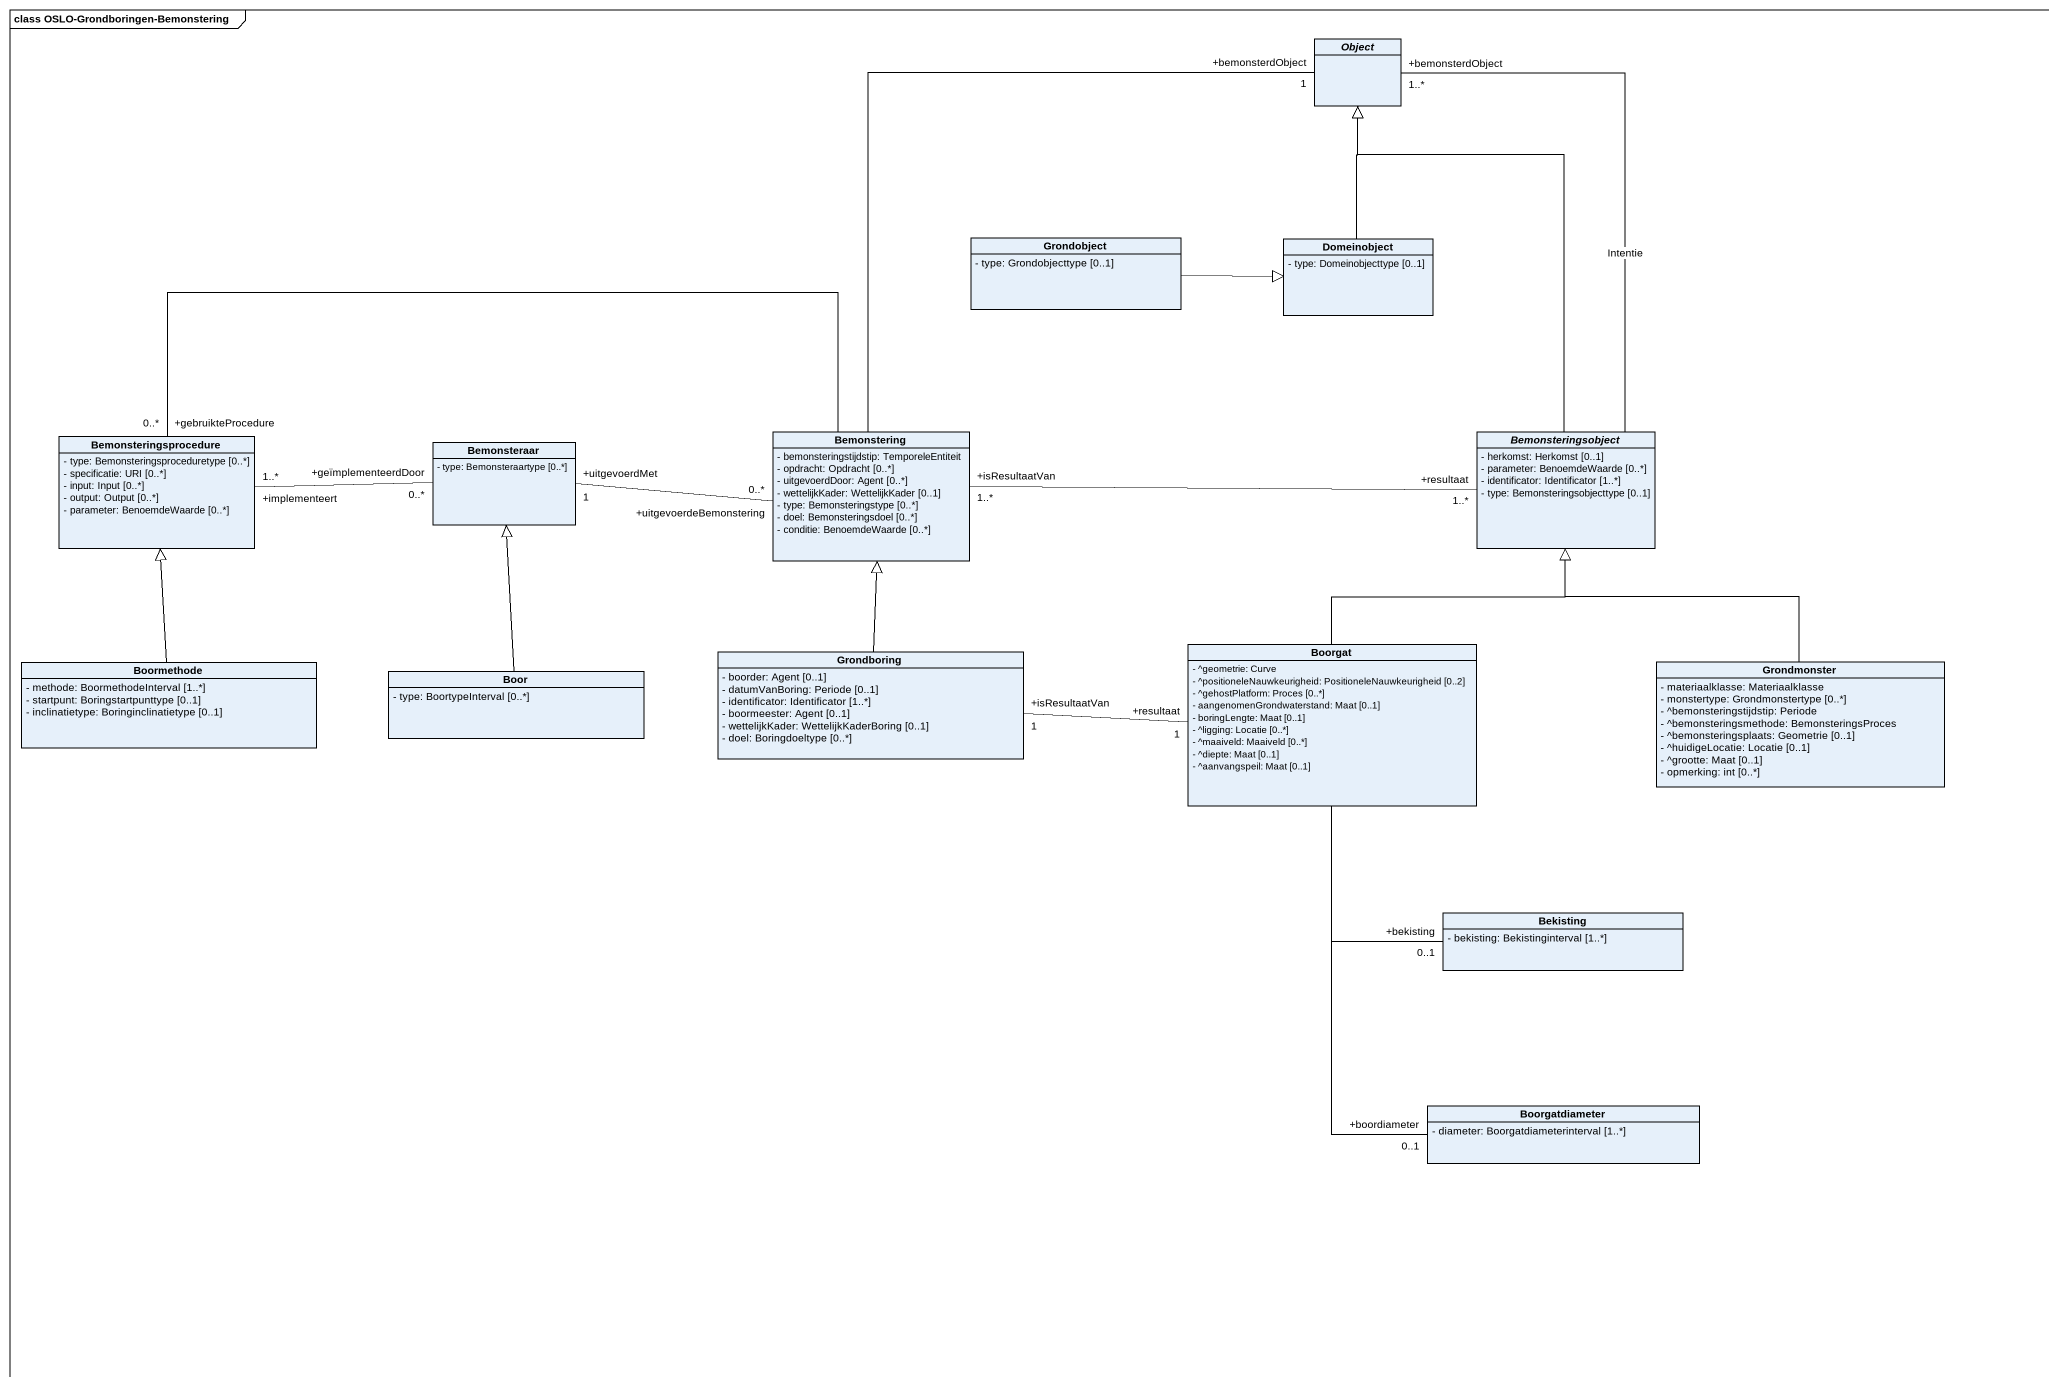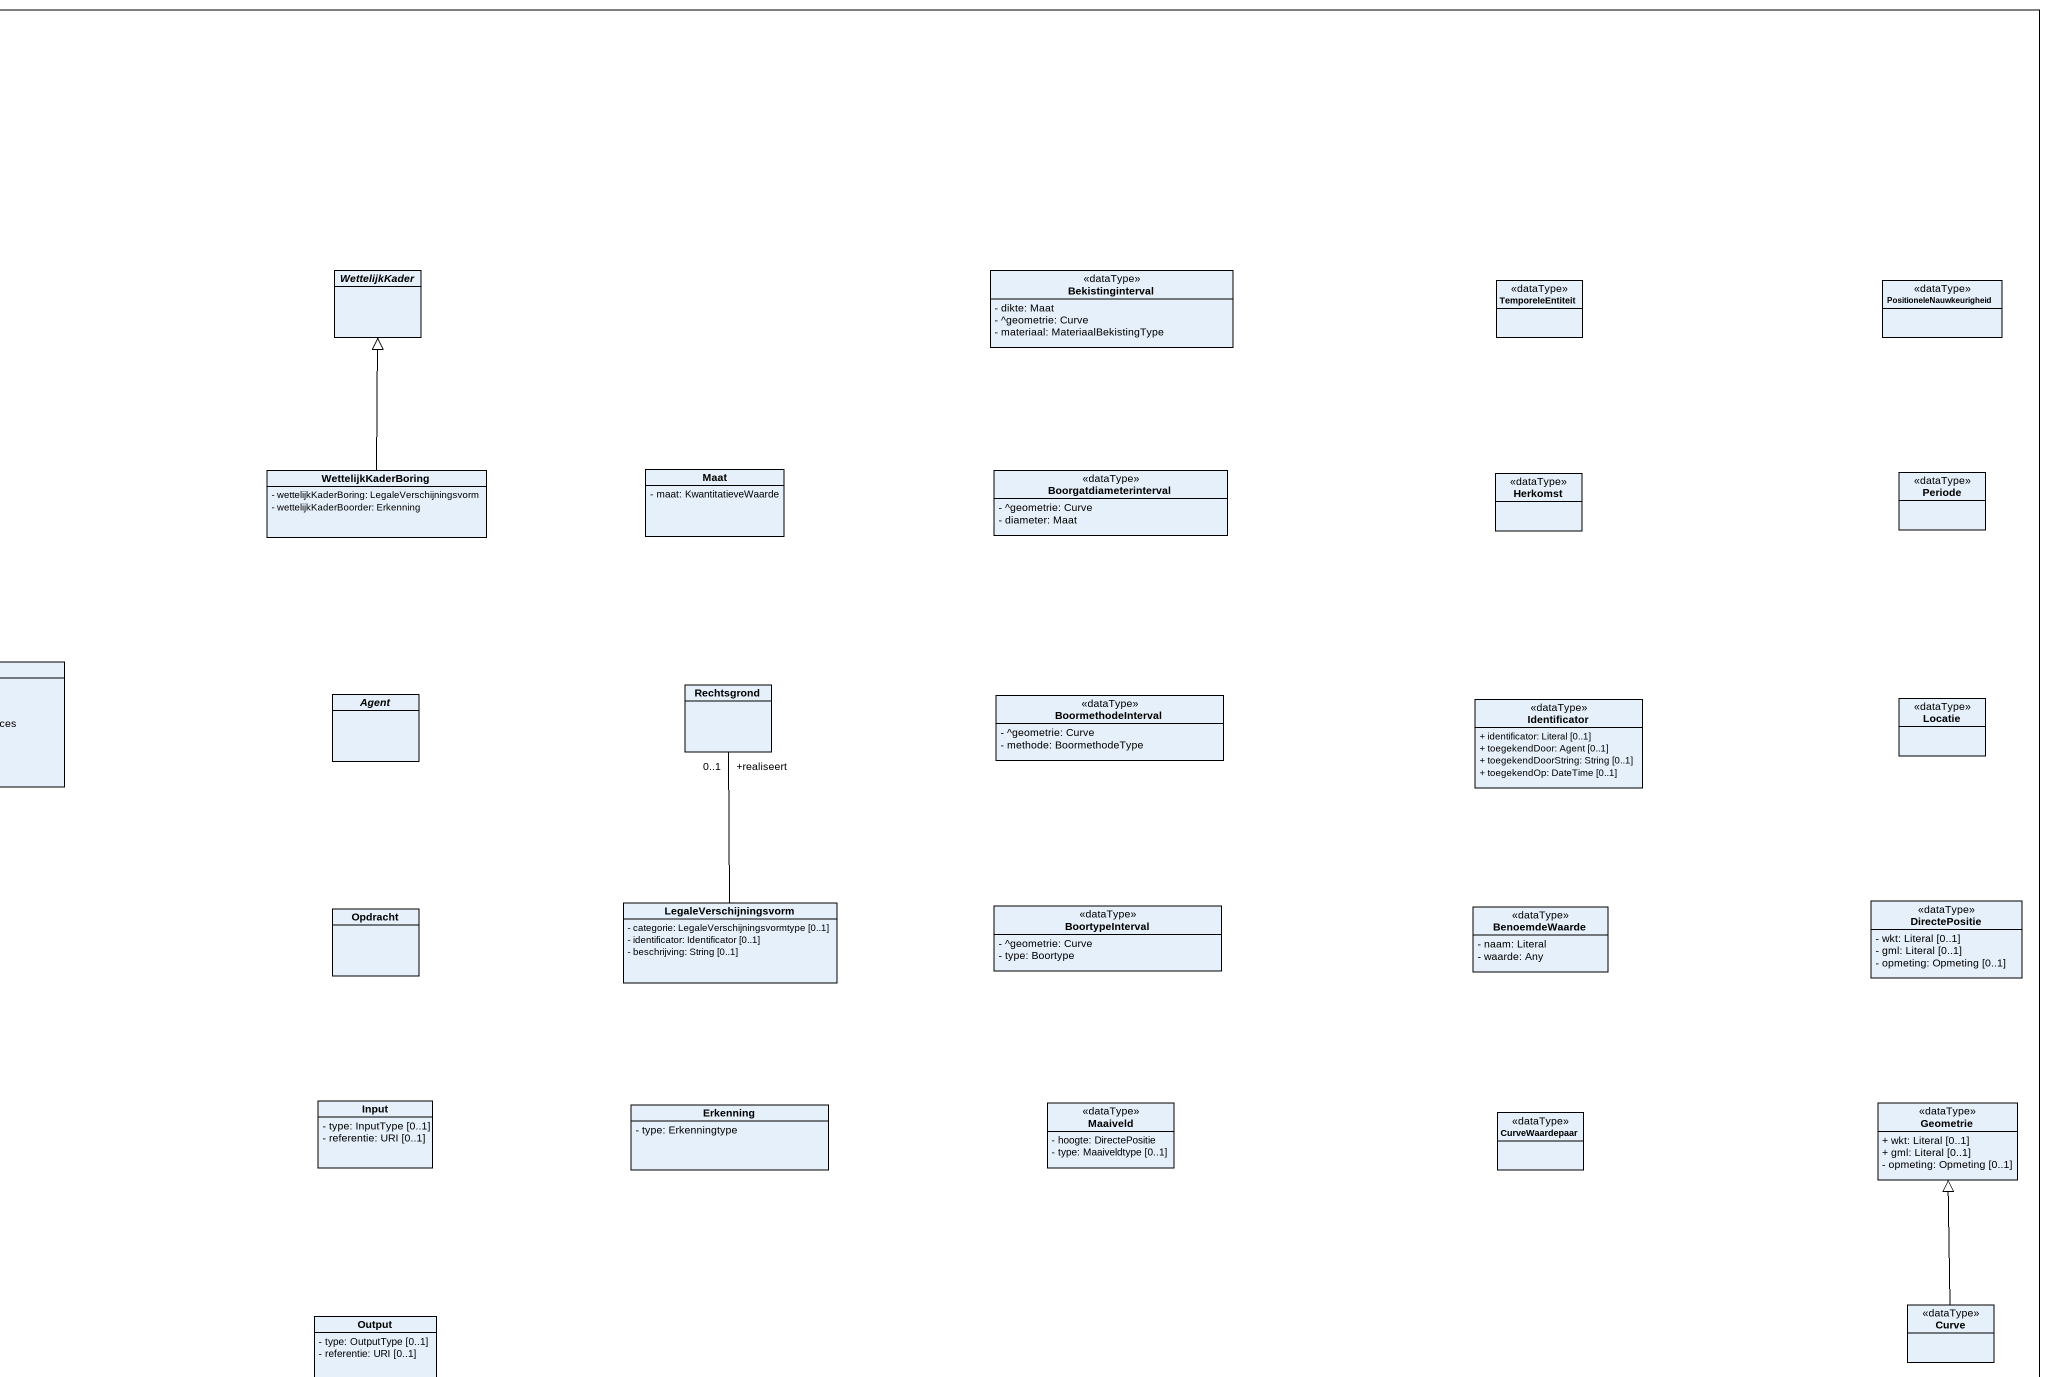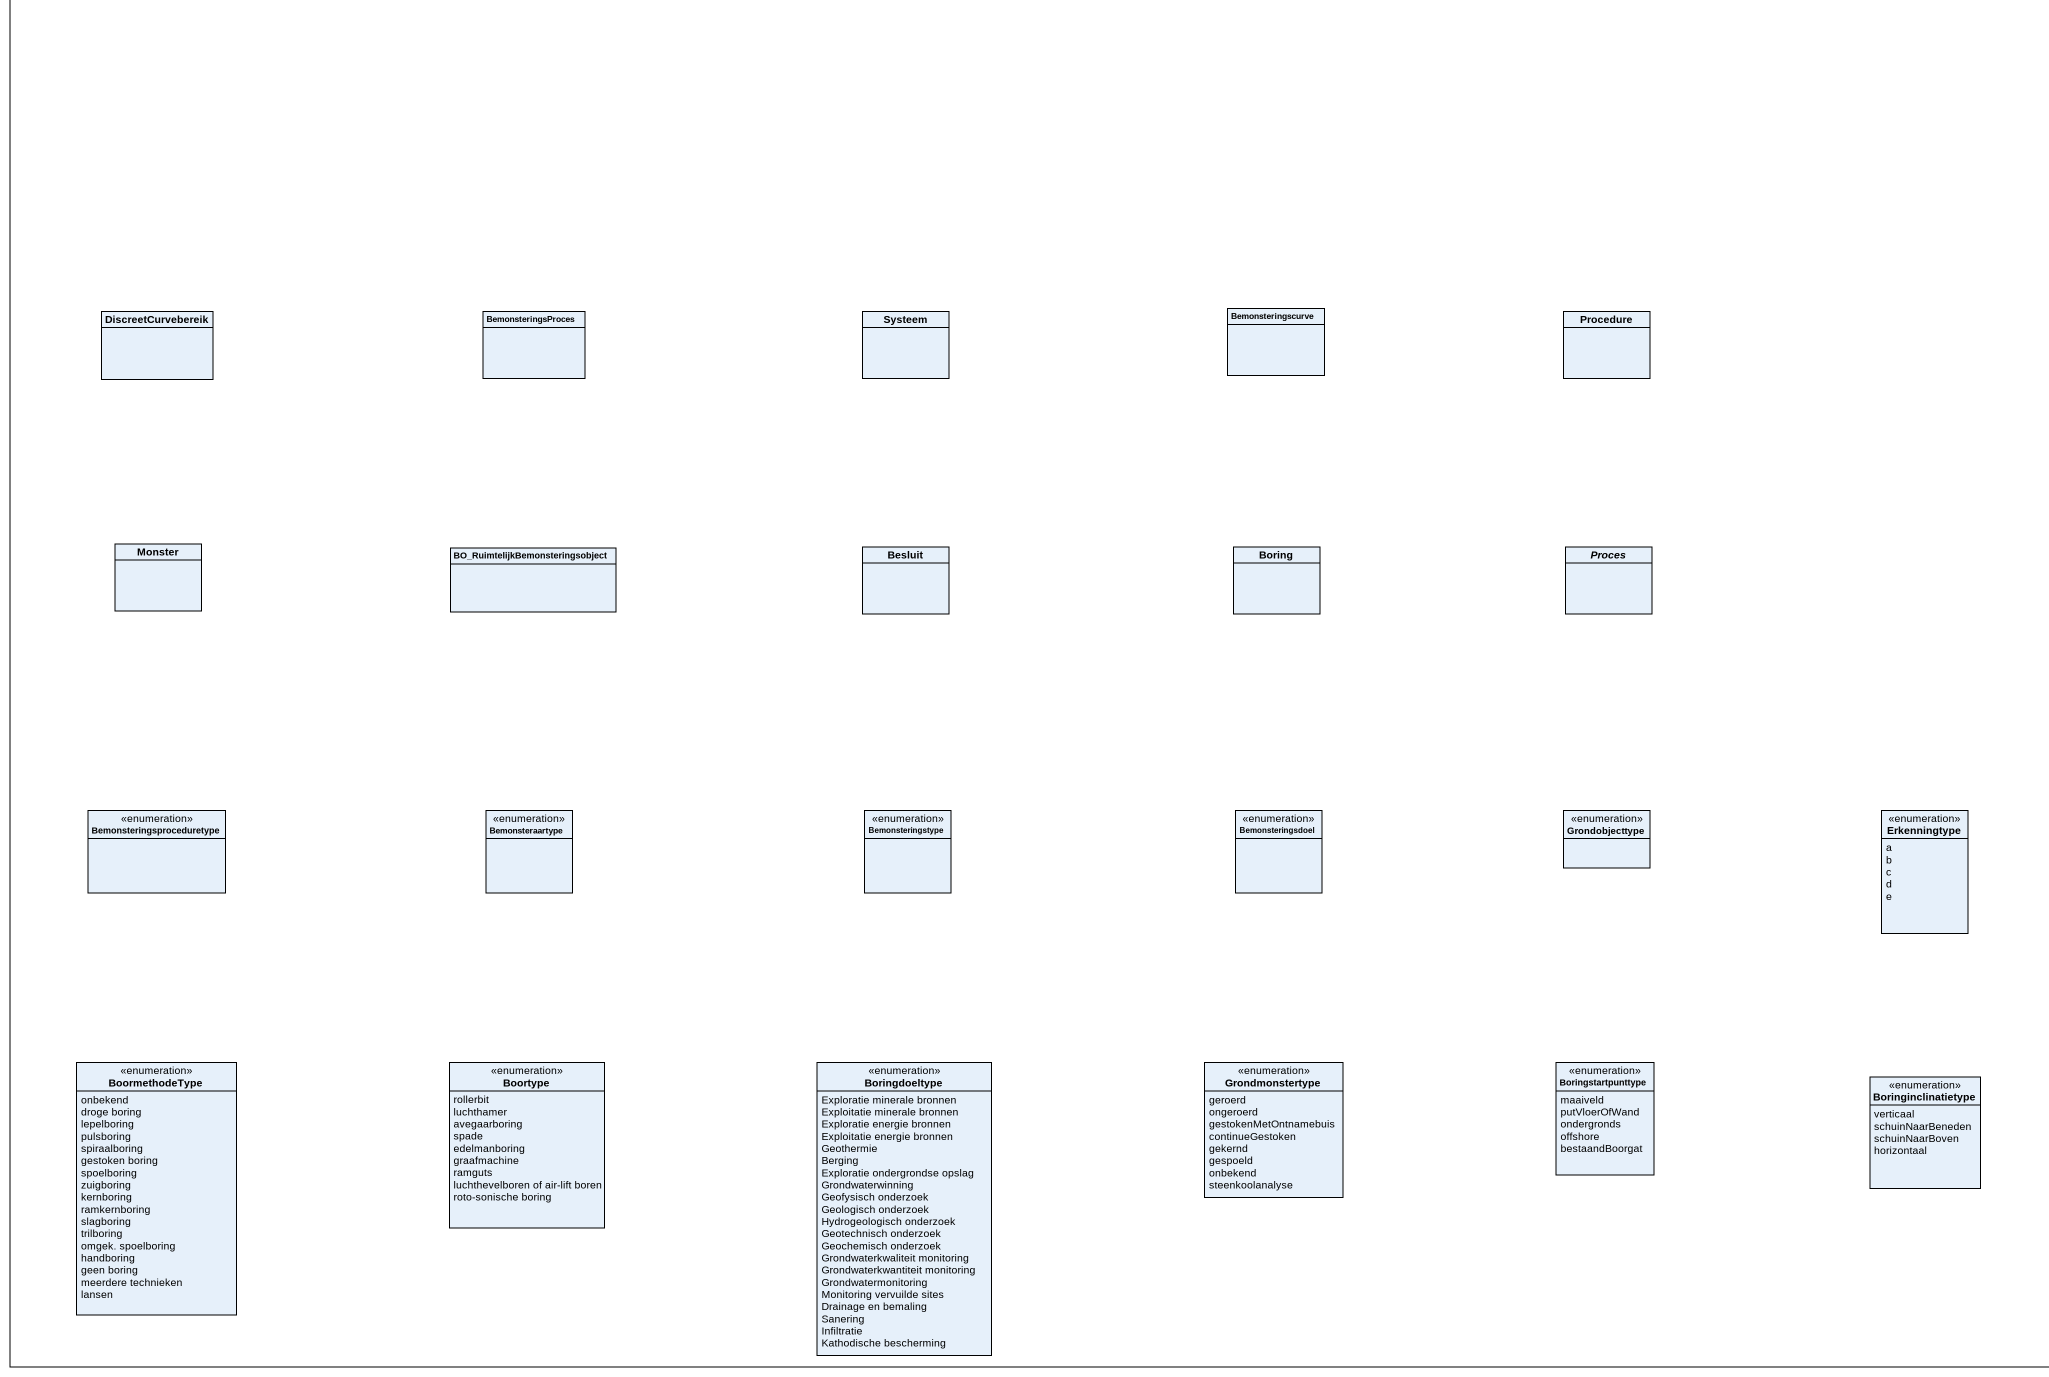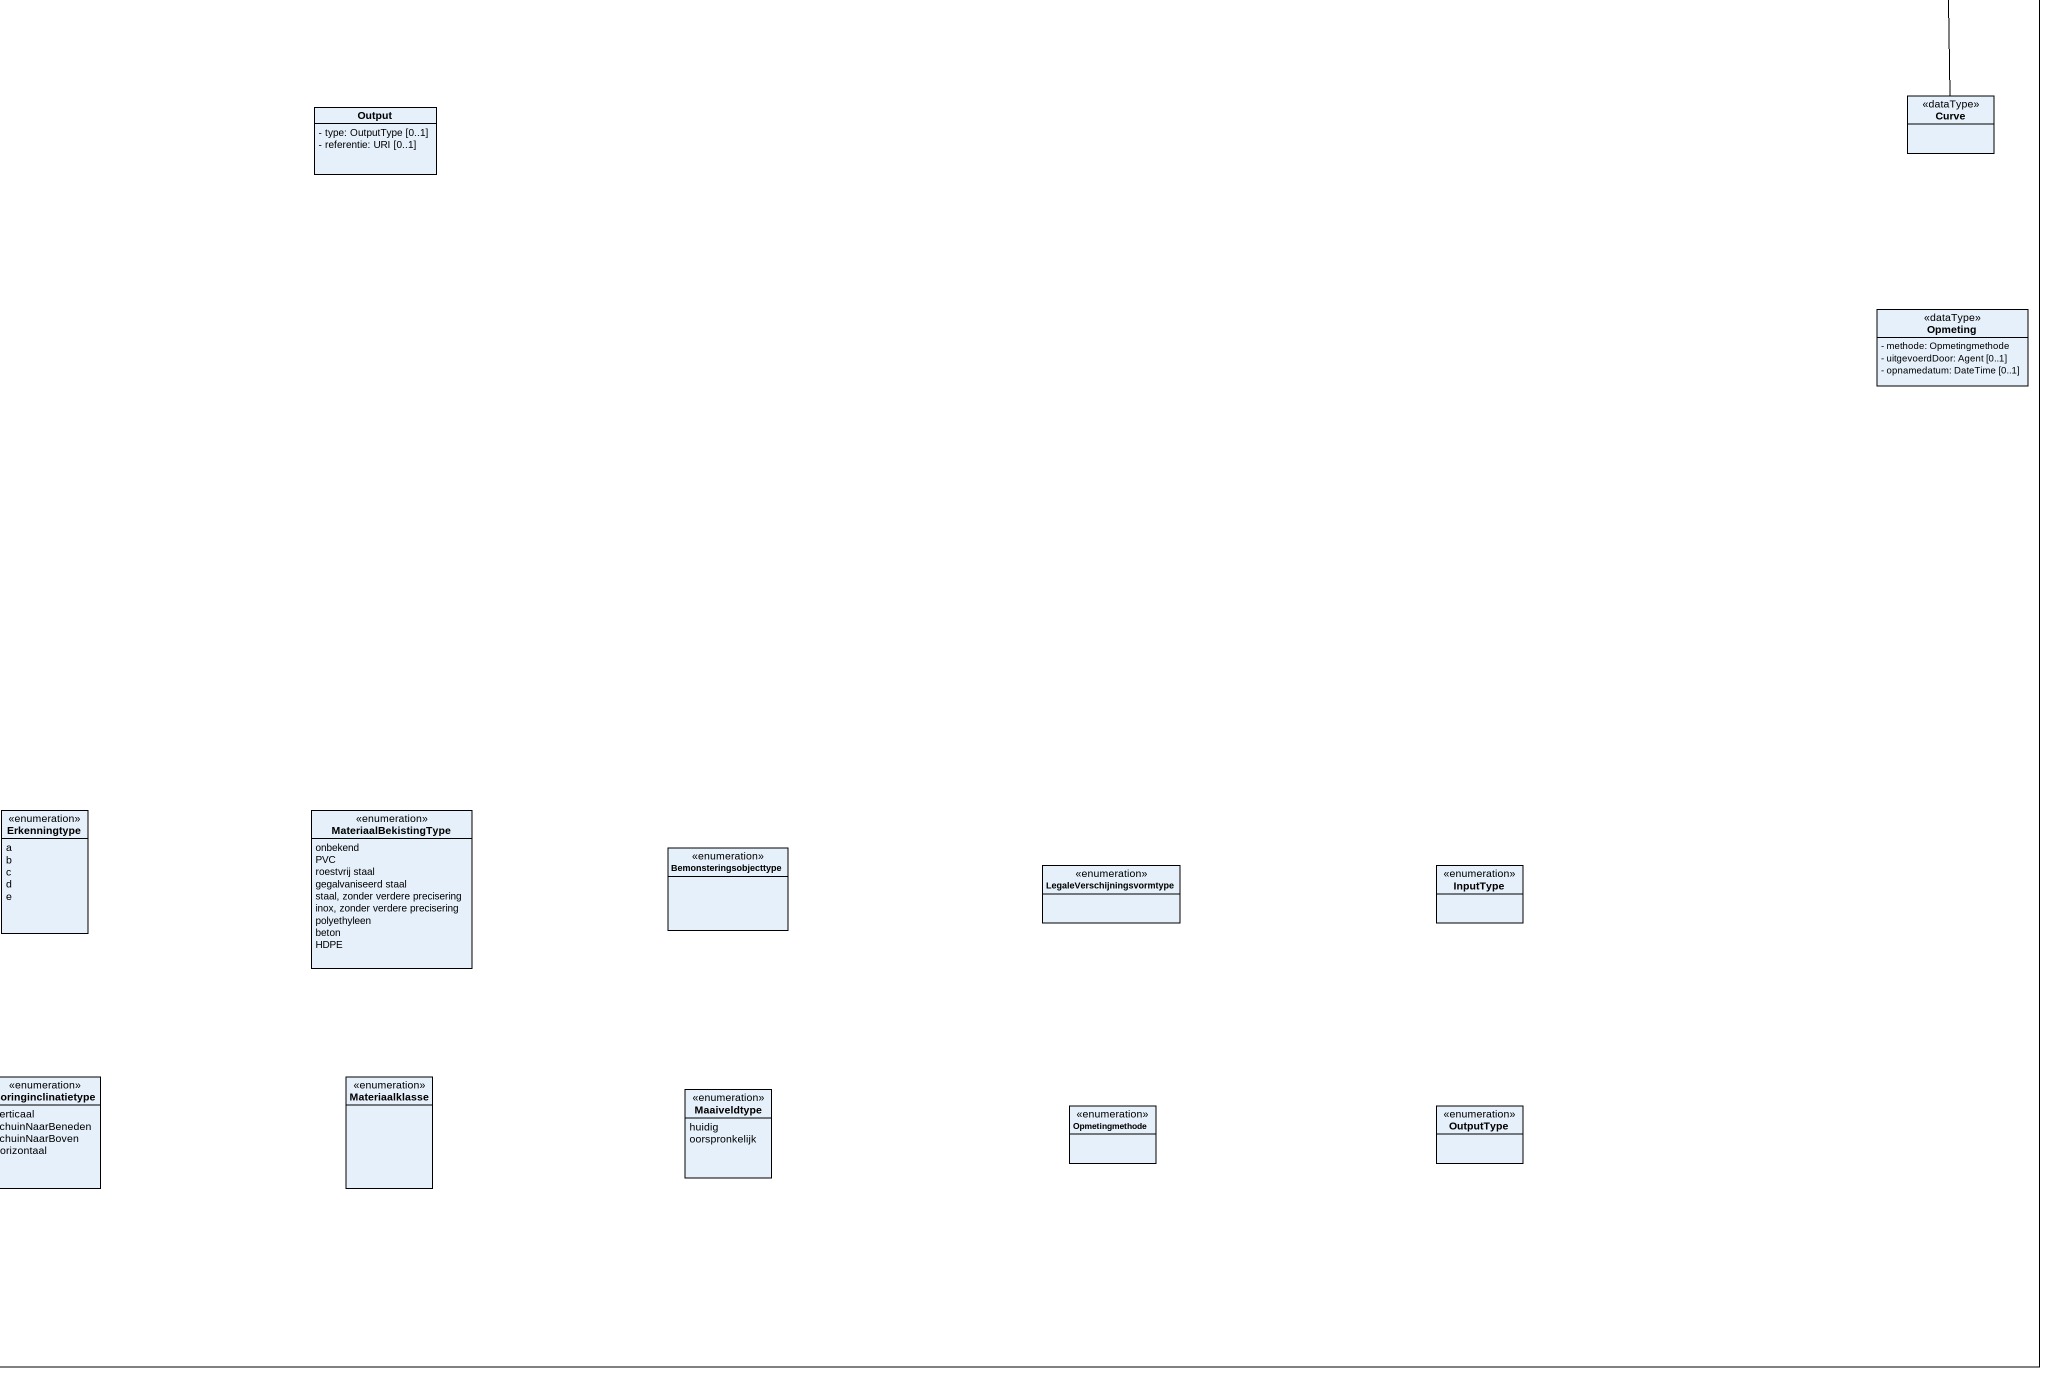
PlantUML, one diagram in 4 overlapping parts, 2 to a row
@startuml
mainframe class OSLO-Grondboringen-Bemonstering
hide circle
hide empty members
skinparam classAttributeIconSize 0
abstract class "Object" as Object_
class Grondobject {
  - type: Grondobjecttype [0..1]
}
class Domeinobject {
  - type: Domeinobjecttype [0..1]
}
abstract class WettelijkKader
class Bekistinginterval <<dataType>> {
  - dikte: Maat
  - ^geometrie: Curve
  - materiaal: MateriaalBekistingType
}
class TemporeleEntiteit <<dataType>>
class PositioneleNauwkeurigheid <<dataType>>
class Bemonsteringsprocedure {
  - type: Bemonsteringsproceduretype [0..*]
  - specificatie: URI [0..*]
  - input: Input [0..*]
  - output: Output [0..*]
  - parameter: BenoemdeWaarde [0..*]
}
class Bemonstering {
  - bemonsteringstijdstip: TemporeleEntiteit
  - opdracht: Opdracht [0..*]
  - uitgevoerdDoor: Agent [0..*]
  - wettelijkKader: WettelijkKader [0..1]
  - type: Bemonsteringstype [0..*]
  - doel: Bemonsteringsdoel [0..*]
  - conditie: BenoemdeWaarde [0..*]
}
abstract class Bemonsteringsobject {
  - herkomst: Herkomst [0..1]
  - parameter: BenoemdeWaarde [0..*]
  - identificator: Identificator [1..*]
  - type: Bemonsteringsobjecttype [0..1]
}
class Bemonsteraar {
  - type: Bemonsteraartype [0..*]
}
class WettelijkKaderBoring {
  - wettelijkKaderBoring: LegaleVerschijningsvorm
  - wettelijkKaderBoorder: Erkenning
}
class Maat {
  - maat: KwantitatieveWaarde
}
class Boorgatdiameterinterval <<dataType>> {
  - ^geometrie: Curve
  - diameter: Maat
}
class Herkomst <<dataType>>
class Periode <<dataType>>
class Grondboring {
  - boorder: Agent [0..1]
  - datumVanBoring: Periode [0..1]
  - identificator: Identificator [1..*]
  - boormeester: Agent [0..1]
  - wettelijkKader: WettelijkKaderBoring [0..1]
  - doel: Boringdoeltype [0..*]
}
class Boorgat {
  - ^geometrie: Curve
  - ^positioneleNauwkeurigheid: PositioneleNauwkeurigheid [0..2]
  - ^gehostPlatform: Proces [0..*]
  - aangenomenGrondwaterstand: Maat [0..1]
  - boringLengte: Maat [0..1]
  - ^ligging: Locatie [0..*]
  - ^maaiveld: Maaiveld [0..*]
  - ^diepte: Maat [0..1]
  - ^aanvangspeil: Maat [0..1]
}
class Boormethode {
  - methode: BoormethodeInterval [1..*]
  - startpunt: Boringstartpunttype [0..1]
  - inclinatietype: Boringinclinatietype [0..1]
}
class Boor {
  - type: BoortypeInterval [0..*]
}
class Grondmonster {
  - materiaalklasse: Materiaalklasse
  - monstertype: Grondmonstertype [0..*]
  - ^bemonsteringstijdstip: Periode
  - ^bemonsteringsmethode: BemonsteringsProces
  - ^bemonsteringsplaats: Geometrie [0..1]
  - ^huidigeLocatie: Locatie [0..1]
  - ^grootte: Maat [0..1]
  - opmerking: int [0..*]
}
abstract class "Agent" as Agent_
class Rechtsgrond
class BoormethodeInterval <<dataType>> {
  - ^geometrie: Curve
  - methode: BoormethodeType
}
class Identificator <<dataType>> {
  + identificator: Literal [0..1]
  + toegekendDoor: Agent [0..1]
  + toegekendDoorString: String [0..1]
  + toegekendOp: DateTime [0..1]
}
class Locatie <<dataType>>
class Bekisting {
  - bekisting: Bekistinginterval [1..*]
}
class Opdracht
class LegaleVerschijningsvorm {
  - categorie: LegaleVerschijningsvormtype [0..1]
  - identificator: Identificator [0..1]
  - beschrijving: String [0..1]
}
class BoortypeInterval <<dataType>> {
  - ^geometrie: Curve
  - type: Boortype
}
class BenoemdeWaarde <<dataType>> {
  - naam: Literal
  - waarde: Any
}
class DirectePositie <<dataType>> {
  - wkt: Literal [0..1]
  - gml: Literal [0..1]
  - opmeting: Opmeting [0..1]
}
class Boorgatdiameter {
  - diameter: Boorgatdiameterinterval [1..*]
}
class Input {
  - type: InputType [0..1]
  - referentie: URI [0..1]
}
class Erkenning {
  - type: Erkenningtype
}
class Maaiveld <<dataType>> {
  - hoogte: DirectePositie
  - type: Maaiveldtype [0..1]
}
class CurveWaardepaar <<dataType>>
class Geometrie <<dataType>> {
  + wkt: Literal [0..1]
  + gml: Literal [0..1]
  - opmeting: Opmeting [0..1]
}
class Curve <<dataType>>
class Output {
  - type: OutputType [0..1]
  - referentie: URI [0..1]
}
class DiscreetCurvebereik
class BemonsteringsProces
class Systeem
class Bemonsteringscurve
class Procedure
class Opmeting <<dataType>> {
  - methode: Opmetingmethode
  - uitgevoerdDoor: Agent [0..1]
  - opnamedatum: DateTime [0..1]
}
class Monster
class "BO_RuimtelijkBemonsteringsobject" as BO_RuimtelijkBemonsteringsob
class Besluit
class Boring
abstract class Proces
enum Bemonsteringsproceduretype
enum Bemonsteraartype
enum Bemonsteringstype
enum Bemonsteringsdoel
enum Grondobjecttype
enum Erkenningtype {
  a
  b
  c
  d
  e
}
enum MateriaalBekistingType {
  onbekend
  PVC
  roestvrij staal
  gegalvaniseerd staal
  staal, zonder verdere precisering
  inox, zonder verdere precisering
  polyethyleen
  beton
  HDPE
}
enum Bemonsteringsobjecttype
enum LegaleVerschijningsvormtype
enum InputType
enum BoormethodeType {
  onbekend
  droge boring
  lepelboring
  pulsboring
  spiraalboring
  gestoken boring
  spoelboring
  zuigboring
  kernboring
  ramkernboring
  slagboring
  trilboring
  omgek. spoelboring
  handboring
  geen boring
  meerdere technieken
  lansen
}
enum Boortype {
  rollerbit
  luchthamer
  avegaarboring
  spade
  edelmanboring
  graafmachine
  ramguts
  luchthevelboren of air-lift boren
  roto-sonische boring
}
enum Boringdoeltype {
  Exploratie minerale bronnen
  Exploitatie minerale bronnen
  Exploratie energie bronnen
  Exploitatie energie bronnen
  Geothermie
  Berging
  Exploratie ondergrondse opslag
  Grondwaterwinning
  Geofysisch onderzoek
  Geologisch onderzoek
  Hydrogeologisch onderzoek
  Geotechnisch onderzoek
  Geochemisch onderzoek
  Grondwaterkwaliteit monitoring
  Grondwaterkwantiteit monitoring
  Grondwatermonitoring
  Monitoring vervuilde sites
  Drainage en bemaling
  Sanering
  Infiltratie
  Kathodische bescherming
}
enum Grondmonstertype {
  geroerd
  ongeroerd
  gestokenMetOntnamebuis
  continueGestoken
  gekernd
  gespoeld
  onbekend
  steenkoolanalyse
}
enum Boringstartpunttype {
  maaiveld
  putVloerOfWand
  ondergronds
  offshore
  bestaandBoorgat
}
enum Boringinclinatietype {
  verticaal
  schuinNaarBeneden
  schuinNaarBoven
  horizontaal
}
enum Materiaalklasse
enum Maaiveldtype {
  huidig
  oorspronkelijk
}
enum Opmetingmethode
enum OutputType
Grondobject -right-|> Domeinobject
Domeinobject -up-|> Object_
Bemonstering -up- "+bemonsterdObject\n1" Object_
Bemonstering -left- "+gebruikteProcedure\n0..*" Bemonsteringsprocedure
Bemonstering "+isResultaatVan\n1..*" -right- "+resultaat\n1..*" Bemonsteringsobject
Bemonstering "+uitgevoerdeBemonstering\n0..*" -left- "+uitgevoerdMet\n1" Bemonsteraar
Bemonsteringsobject -up-|> Object_
Bemonsteringsobject -up- "+bemonsterdObject\n1..*" Object_ : Intentie
Bemonsteraar "+geïmplementeerdDoor\n0..*" -left- "+implementeert\n1..*" Bemonsteringsprocedure
WettelijkKaderBoring -up-|> WettelijkKader
Grondboring -up-|> Bemonstering
Boorgat -up-|> Bemonsteringsobject
Boorgat "+resultaat\n1" -left- "+isResultaatVan\n1" Grondboring
Boormethode -up-|> Bemonsteringsprocedure
Boor -up-|> Bemonsteraar
Grondmonster -up-|> Bemonsteringsobject
Bekisting "+bekisting\n0..1" -up- Boorgat
LegaleVerschijningsvorm -up- "+realiseert\n0..1" Rechtsgrond
Boorgatdiameter "+boordiameter\n0..1" -up- Boorgat
Curve -up-|> Geometrie
@enduml
